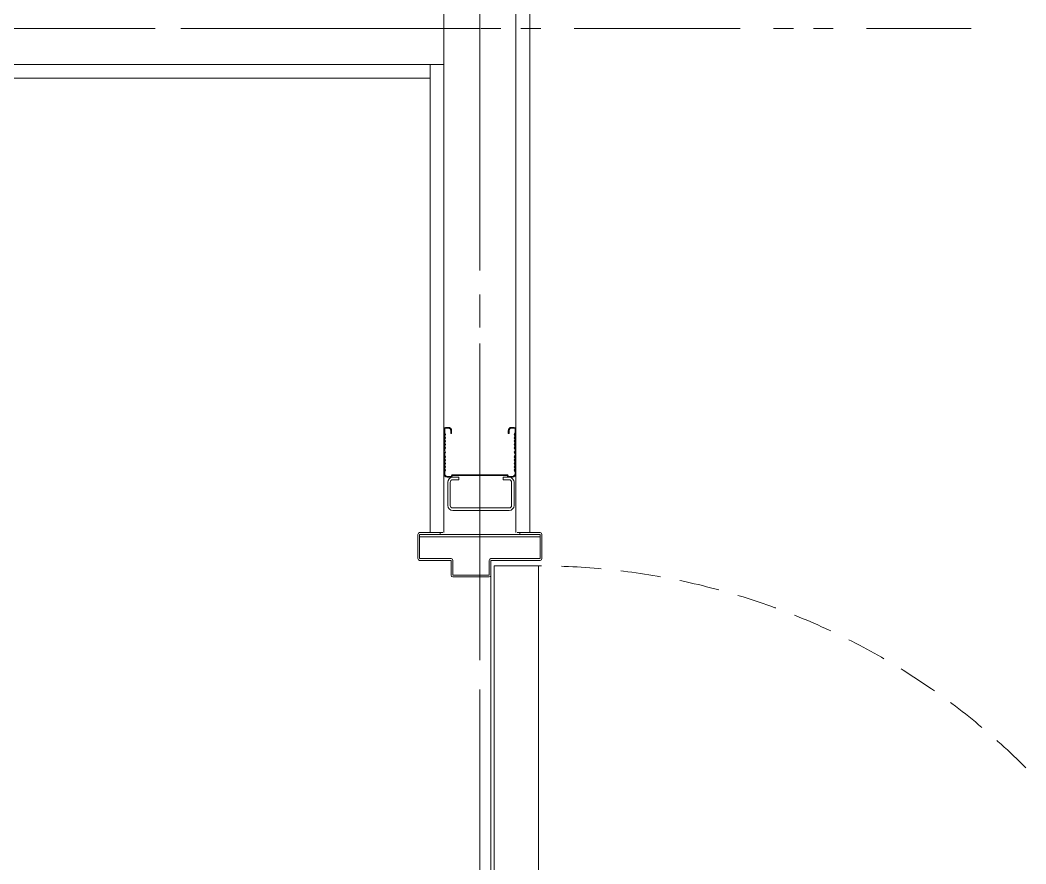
# Model space of a CAD drawing. Units: millimetres at full size. Extents: x -12803 to 120774, y -9413 to 101127.
# Drawn here: x 81859 to 82767, y 7442 to 8204 of the extents above; entities that cross this region are included whole.
import ezdxf

# ---------------------------------------------------------------- set-up
doc = ezdxf.new("R2010")
doc.units = ezdxf.units.MM
doc.header["$LTSCALE"] = 30
for name, pattern in [('CHAIN2', [12, 9, -1, 1, -1]), ('DASHED1', [1.8, 1.2, -0.6]), ('DOUBLE_CHAIN1', [8.8, 5, -1, 0.6, -0.6, 0.6, -1])]:
    doc.linetypes.add(name, pattern=pattern)
doc.layers.add('0-0_NoName', color=7, linetype='Continuous')
for name, color, linetype, lineweight in [('2-2_間仕切り芯', 7, 'DOUBLE_CHAIN1', 15), ('2-3_間仕切り', 7, 'Continuous', 15), ('2-A_建具', 7, 'Continuous', 15), ('3-2_AIHO08-壁芯', 7, 'CHAIN2', 15)]:
    doc.layers.add(name, color=color, linetype=linetype, lineweight=lineweight)

# ---------------------------------------------------------------- blocks, each defined once
blk = doc.blocks.new('グループ部品-732')
at = {"layer": '2-2_間仕切り芯'}
for p, q in [((82274.36, 20799.98), (82274.36, 5670.44)), ((77079.36, 8196.41), (82717.65, 8196.41))]:
    blk.add_line(p, q, dxfattribs=at)
at = {"layer": '2-3_間仕切り'}
for p, q in [((82241.86, 8306.41), (82241.86, 7741.41)), ((82306.86, 8306.41), (82306.86, 7741.41)), ((82319.36, 8306.41), (82319.36, 7741.41)), ((81106.86, 8163.91), (82241.86, 8163.91)), ((82229.36, 8163.91), (82229.36, 7741.41)), ((81119.36, 8151.41), (82229.36, 8151.41))]:
    blk.add_line(p, q, dxfattribs=at)
at = {"layer": '2-A_建具'}
for p, q in [((82241.86, 7834.91), (82241.86, 7831.41)), ((82242.66, 7834.91), (82242.66, 7831.41)), ((82245.86, 7836.41), (82243.36, 7836.41)), ((82245.86, 7835.61), (82243.36, 7835.61)), ((82302.86, 7836.41), (82305.36, 7836.41)), ((82302.86, 7835.61), (82305.36, 7835.61)), ((82306.06, 7834.91), (82306.06, 7831.41)), ((82306.86, 7834.91), (82306.86, 7831.41)), ((82243.36, 7826.91), (82242.66, 7828.41)), ((82248.86, 7833.41), (82248.86, 7830.91)), ((82299.86, 7833.41), (82299.86, 7830.91)), ((82305.36, 7826.91), (82306.06, 7828.41)), ((82241.86, 7822.41), (82242.56, 7820.91)), ((82242.56, 7820.91), (82241.86, 7819.41)), ((82241.86, 7815.21), (82241.86, 7816.41)), ((82243.36, 7820.91), (82242.66, 7819.41)), ((82242.66, 7819.41), (82243.36, 7817.91)), ((82243.36, 7817.91), (82242.66, 7816.41)), ((82305.36, 7820.91), (82306.06, 7819.41)), ((82306.06, 7819.41), (82305.36, 7817.91)), ((82305.36, 7817.91), (82306.06, 7816.41)), ((82306.86, 7822.41), (82306.16, 7820.91)), ((82306.16, 7820.91), (82306.86, 7819.41)), ((82306.86, 7815.21), (82306.86, 7816.41)), ((82241.86, 7815.21), (82242.56, 7813.91)), ((82241.86, 7812.61), (82242.56, 7813.91)), ((82241.86, 7812.61), (82241.86, 7811.41)), ((82242.56, 7806.91), (82241.86, 7808.41)), ((82243.36, 7809.91), (82242.66, 7811.41)), ((82242.66, 7808.41), (82243.36, 7809.91)), ((82243.36, 7806.91), (82242.66, 7808.41)), ((82305.36, 7809.91), (82306.06, 7811.41)), ((82306.06, 7808.41), (82305.36, 7809.91)), ((82305.36, 7806.91), (82306.06, 7808.41)), ((82306.86, 7815.21), (82306.16, 7813.91)), ((82306.86, 7812.61), (82306.16, 7813.91)), ((82306.16, 7806.91), (82306.86, 7808.41)), ((82306.86, 7812.61), (82306.86, 7811.41)), ((82241.86, 7805.41), (82242.56, 7806.91)), ((82243.36, 7800.91), (82242.66, 7799.41)), ((82305.36, 7800.91), (82306.06, 7799.41)), ((82306.86, 7805.41), (82306.16, 7806.91)), ((82241.86, 7796.41), (82241.86, 7794.41)), ((82242.66, 7796.41), (82242.66, 7794.41)), ((82249.32, 7793.71), (82299.39, 7793.71)), ((82299.02, 7792.91), (82249.7, 7792.91)), ((82249.89, 7791.41), (82255.29, 7791.41)), ((82249.89, 7789.11), (82255.29, 7789.11)), ((82255.29, 7789.11), (82255.29, 7791.41)), ((82303.86, 7791.41), (82295.29, 7791.41)), ((82295.29, 7789.11), (82295.29, 7791.41)), ((82300.69, 7789.11), (82295.29, 7789.11)), ((82299.88, 7791.41), (82299.02, 7792.91)), ((82306.06, 7796.41), (82306.06, 7794.41)), ((82306.86, 7796.41), (82306.86, 7794.41)), ((82245.29, 7766.01), (82245.29, 7786.81)), ((82247.59, 7766.01), (82247.59, 7786.81)), ((82302.99, 7766.01), (82302.99, 7786.81)), ((82305.29, 7766.01), (82305.29, 7786.81)), ((82300.69, 7763.71), (82249.89, 7763.71)), ((82300.69, 7761.41), (82249.89, 7761.41)), ((82218.36, 7739.81), (82218.36, 7718.01)), ((82219.96, 7741.41), (82240.86, 7741.41)), ((82219.96, 7739.81), (82219.96, 7718.01)), ((82219.96, 7739.81), (82238.36, 7739.81)), ((82328.76, 7739.81), (82219.96, 7739.81)), ((82328.76, 7737.51), (82219.96, 7737.51)), ((82238.36, 7741.41), (82238.36, 7739.81)), ((82328.76, 7741.41), (82307.86, 7741.41)), ((82310.36, 7739.81), (82310.36, 7741.41)), ((82328.76, 7739.81), (82310.36, 7739.81)), ((82328.76, 7739.81), (82328.76, 7718.01)), ((82330.36, 7739.81), (82330.36, 7718.01)), ((82248.36, 7718.01), (82219.96, 7718.01)), ((82328.76, 7718.01), (82284.36, 7718.01)), ((82248.36, 7716.41), (82219.96, 7716.41)), ((82248.36, 7703.01), (82248.36, 7716.41)), ((82249.96, 7703.01), (82249.96, 7716.41)), ((82282.76, 7716.41), (82282.76, 7703.01)), ((82328.76, 7716.41), (82284.36, 7716.41)), ((82284.36, 7716.41), (82284.36, 7086.41)), ((82327.36, 7711.41), (82287.36, 7711.41)), ((82287.36, 7089.41), (82287.36, 7711.41)), ((82327.36, 7089.41), (82327.36, 7711.41)), ((82282.76, 7703.01), (82249.96, 7703.01)), ((82282.76, 7701.41), (82249.96, 7701.41))]:
    blk.add_line(p, q, dxfattribs=at)
for points in [[(82241.86, 7831.41), (82242.56, 7829.91), (82241.86, 7828.41)], [(82241.86, 7828.41), (82242.56, 7826.91), (82241.86, 7825.41)], [(82242.66, 7831.41), (82243.36, 7829.91), (82242.66, 7828.41)], [(82243.36, 7826.91), (82242.66, 7825.41), (82243.36, 7823.91)], [(82248.86, 7830.91), (82248.06, 7830.91), (82248.06, 7833.41)], [(82299.86, 7830.91), (82300.66, 7830.91), (82300.66, 7833.41)], [(82306.06, 7831.41), (82305.36, 7829.91), (82306.06, 7828.41)], [(82305.36, 7826.91), (82306.06, 7825.41), (82305.36, 7823.91)], [(82306.86, 7831.41), (82306.16, 7829.91), (82306.86, 7828.41)], [(82306.86, 7828.41), (82306.16, 7826.91), (82306.86, 7825.41)], [(82241.86, 7825.41), (82242.56, 7823.91), (82241.86, 7822.41)], [(82241.86, 7819.41), (82242.56, 7817.91), (82241.86, 7816.41)], [(82243.36, 7823.91), (82242.66, 7822.41), (82243.36, 7820.91)], [(82242.66, 7816.41), (82242.66, 7815.21), (82243.36, 7813.91)], [(82305.36, 7823.91), (82306.06, 7822.41), (82305.36, 7820.91)], [(82306.06, 7816.41), (82306.06, 7815.21), (82305.36, 7813.91)], [(82306.86, 7825.41), (82306.16, 7823.91), (82306.86, 7822.41)], [(82306.86, 7819.41), (82306.16, 7817.91), (82306.86, 7816.41)], [(82241.86, 7808.41), (82242.56, 7809.91), (82241.86, 7811.41)], [(82242.66, 7811.41), (82242.66, 7812.61), (82243.36, 7813.91)], [(82306.06, 7811.41), (82306.06, 7812.61), (82305.36, 7813.91)], [(82306.86, 7808.41), (82306.16, 7809.91), (82306.86, 7811.41)], [(82241.86, 7802.41), (82242.56, 7803.91), (82241.86, 7805.41)], [(82241.86, 7799.41), (82242.56, 7800.91), (82241.86, 7802.41)], [(82241.86, 7796.41), (82242.56, 7797.91), (82241.86, 7799.41)], [(82243.36, 7803.91), (82242.66, 7805.41), (82243.36, 7806.91)], [(82243.36, 7800.91), (82242.66, 7802.41), (82243.36, 7803.91)], [(82242.66, 7796.41), (82243.36, 7797.91), (82242.66, 7799.41)], [(82305.36, 7803.91), (82306.06, 7805.41), (82305.36, 7806.91)], [(82305.36, 7800.91), (82306.06, 7802.41), (82305.36, 7803.91)], [(82306.06, 7796.41), (82305.36, 7797.91), (82306.06, 7799.41)], [(82306.86, 7802.41), (82306.16, 7803.91), (82306.86, 7805.41)], [(82306.86, 7799.41), (82306.16, 7800.91), (82306.86, 7802.41)], [(82306.86, 7796.41), (82306.16, 7797.91), (82306.86, 7799.41)], [(82244.86, 7792.21), (82248.45, 7792.21), (82249.32, 7793.71)], [(82244.86, 7791.41), (82248.83, 7791.41), (82249.7, 7792.91)], [(82303.86, 7792.21), (82300.26, 7792.21), (82299.39, 7793.71)]]:
    blk.add_lwpolyline(points, dxfattribs=at)
for centre, radius, start, end in [((82243.36, 7834.91), 1.5, 90, 180), ((82243.36, 7834.91), 0.7, 90, 180), ((82245.86, 7833.41), 3, 0, 90), ((82245.86, 7833.41), 2.2, 0, 90), ((82302.86, 7833.41), 3, 90, 180), ((82302.86, 7833.41), 2.2, 90, 180), ((82305.36, 7834.91), 1.5, 0, 90), ((82305.36, 7834.91), 0.7, 0, 90), ((82244.86, 7794.41), 3, 180, 270), ((82244.86, 7794.41), 2.2, 180, 270), ((82249.89, 7786.81), 4.6, 90, 180), ((82249.89, 7786.81), 2.3, 90, 180), ((82300.69, 7786.81), 4.6, 0, 90), ((82300.69, 7786.81), 2.3, 0, 90), ((82303.86, 7794.41), 3, 270, 0), ((82303.86, 7794.41), 2.2, 270, 0), ((82249.89, 7766.01), 4.6, 180, 270), ((82249.89, 7766.01), 2.3, 180, 270), ((82300.69, 7766.01), 4.6, 270, 0), ((82300.69, 7766.01), 2.3, 270, 0), ((82219.96, 7739.81), 1.6, 90, 180), ((82328.76, 7739.81), 1.6, 0, 90), ((82219.96, 7718.01), 1.6, 180, 270), ((82248.36, 7716.41), 1.6, 0, 90), ((82284.36, 7716.41), 1.6, 90, 180), ((82328.76, 7718.01), 1.6, 270, 0), ((82249.96, 7703.01), 1.6, 180, 270), ((82282.76, 7703.01), 1.6, 270, 0)]:
    blk.add_arc(centre, radius, start, end, dxfattribs=at)
at = {"layer": '2-A_建具', "linetype": 'DASHED1'}
blk.add_arc((82327.36, 7089.41), 622, 45, 90, dxfattribs=at)
at = {"layer": '3-2_AIHO08-壁芯'}
blk.add_line((82274.36, 8196.41), (79299.36, 8196.41), dxfattribs=at)
blk.add_lwpolyline([(82274.36, 19596.41), (82274.36, 13296.41), (82274.36, 6996.41)], dxfattribs=at)
blk = doc.blocks.new('グループ部品-763')
at = {"layer": '3-2_AIHO08-壁芯'}
blk.add_line((82274.36, 8196.41), (79299.36, 8196.41), dxfattribs=at)
blk.add_lwpolyline([(82274.36, 19596.41), (82274.36, 13296.41), (82274.36, 6996.41)], dxfattribs=at)

msp = doc.modelspace()

# ---------------------------------------------------------------- block references
at = {"layer": '0-0_NoName'}
for name in ['グループ部品-732', 'グループ部品-763']:
    msp.add_blockref(name, (0, 0), dxfattribs=at)

doc.saveas('drawing.dxf')
